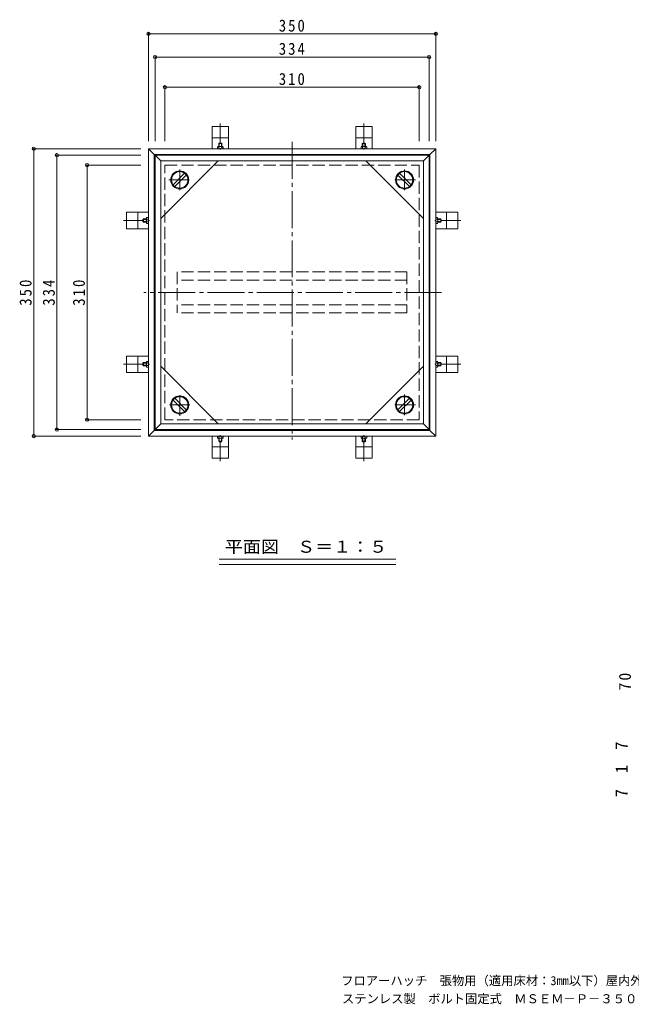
# Model space of a CAD drawing. Units: millimetres, scale not verified, with parts at other scales. Extents: x -323 to 376, y -274 to 227.
# Drawn here: x -323.4 to -25.2, y -273.8 to 205.8 of the extents above; entities that cross this region are included whole.
import ezdxf
from ezdxf.enums import TextEntityAlignment as Align

# ---------------------------------------------------------------- set-up
doc = ezdxf.new("R2010")
doc.units = ezdxf.units.MM
doc.header["$LTSCALE"] = 2
doc.header["$PDMODE"] = 32
doc.header["$PDSIZE"] = 1.6
for name, pattern in [('CHAIN1', [8, 5, -1, 1, -1]), ('CHAIN2', [12, 9, -1, 1, -1]), ('DASHED3', [4, 3, -1])]:
    doc.linetypes.add(name, pattern=pattern)
for name, color, linetype, lineweight in [('0-1', 2, 'Continuous', 9), ('0-2', 3, 'Continuous', 9), ('0-4', 7, 'Continuous', 9), ('D-4', 7, 'Continuous', 9)]:
    doc.layers.add(name, color=color, linetype=linetype, lineweight=lineweight)
doc.layers.add('F-4', color=7, linetype='Continuous')
doc.styles.add('ＭＳ ゴシック', font='')
doc.styles.get('ＭＳ ゴシック').set_extended_font_data('MS Gothic')

msp = doc.modelspace()

# ---------------------------------------------------------------- linework, layer by layer
at = {"layer": '0-1'}
for p, q in [((-221.578, 153.772), (-229.578, 153.772)), ((-229.578, 153.772), (-229.578, 142.972)), ((-221.578, 153.772), (-221.578, 142.972)), ((-159.578, 153.772), (-151.578, 153.772)), ((-159.578, 153.772), (-159.578, 142.972)), ((-151.578, 153.772), (-151.578, 142.972)), ((-221.578, 148.172), (-229.578, 148.172)), ((-226.618, 143.972), (-224.538, 143.972)), ((-226.378, 145.427), (-226.098, 145.707)), ((-226.378, 145.427), (-224.778, 145.427)), ((-226.378, 145.427), (-226.378, 143.972)), ((-226.098, 145.707), (-225.058, 145.707)), ((-226.098, 145.707), (-226.098, 143.972)), ((-225.058, 145.707), (-224.778, 145.427)), ((-225.058, 145.707), (-225.058, 143.972)), ((-224.778, 145.427), (-224.778, 143.972)), ((-159.578, 148.172), (-151.578, 148.172)), ((-154.538, 143.972), (-156.618, 143.972)), ((-156.098, 145.707), (-156.378, 145.427)), ((-154.778, 145.427), (-156.378, 145.427)), ((-156.378, 145.427), (-156.378, 143.972)), ((-155.058, 145.707), (-156.098, 145.707)), ((-156.098, 145.707), (-156.098, 143.972)), ((-154.778, 145.427), (-155.058, 145.707)), ((-155.058, 145.707), (-155.058, 143.972)), ((-154.778, 145.427), (-154.778, 143.972)), ((-260.578, 2.972), (-260.578, 142.972)), ((-257.778, 140.172), (-260.578, 142.972)), ((-257.778, 140.172), (-123.378, 140.172)), ((-226.978, 143.772), (-226.978, 142.972)), ((-226.257, 143.772), (-226.257, 142.972)), ((-224.899, 143.772), (-224.899, 142.972)), ((-224.178, 143.772), (-224.178, 142.972)), ((-156.978, 143.772), (-156.978, 142.972)), ((-156.257, 143.772), (-156.257, 142.972)), ((-154.899, 143.772), (-154.899, 142.972)), ((-154.178, 143.772), (-154.178, 142.972)), ((-120.578, 142.972), (-123.378, 140.172)), ((-271.378, 103.972), (-271.378, 111.972)), ((-271.378, 111.972), (-260.578, 111.972)), ((-265.778, 103.972), (-265.778, 111.972)), ((-109.778, 111.972), (-120.578, 111.972)), ((-115.378, 103.972), (-115.378, 111.972)), ((-109.778, 103.972), (-109.778, 111.972)), ((-263.033, 108.772), (-263.313, 108.492)), ((-263.313, 108.492), (-263.313, 107.452)), ((-263.313, 108.492), (-261.578, 108.492)), ((-263.313, 107.452), (-263.033, 107.172)), ((-263.313, 107.452), (-261.578, 107.452)), ((-263.033, 108.772), (-263.033, 107.172)), ((-263.033, 108.772), (-261.578, 108.772)), ((-263.033, 107.172), (-261.578, 107.172)), ((-261.578, 109.012), (-261.578, 106.933)), ((-261.378, 109.372), (-260.578, 109.372)), ((-261.378, 108.652), (-260.578, 108.652)), ((-261.378, 107.293), (-260.578, 107.293)), ((-261.378, 106.572), (-260.578, 106.572)), ((-119.778, 109.372), (-120.578, 109.372)), ((-119.778, 108.652), (-120.578, 108.652)), ((-119.778, 107.293), (-120.578, 107.293)), ((-119.778, 106.572), (-120.578, 106.572)), ((-119.578, 109.012), (-119.578, 106.933)), ((-118.123, 108.772), (-119.578, 108.772)), ((-117.843, 108.492), (-119.578, 108.492)), ((-117.843, 107.452), (-119.578, 107.452)), ((-118.123, 107.172), (-119.578, 107.172)), ((-118.123, 108.772), (-118.123, 107.172)), ((-118.123, 108.772), (-117.843, 108.492)), ((-117.843, 107.452), (-118.123, 107.172)), ((-117.843, 108.492), (-117.843, 107.452)), ((-271.378, 103.972), (-260.578, 103.972)), ((-109.778, 103.972), (-120.578, 103.972)), ((-271.378, 41.972), (-271.378, 33.972)), ((-271.378, 41.972), (-260.578, 41.972)), ((-265.778, 41.972), (-265.778, 33.972)), ((-263.313, 38.492), (-263.033, 38.772)), ((-263.313, 37.452), (-263.313, 38.492)), ((-263.313, 38.492), (-261.578, 38.492)), ((-263.033, 37.172), (-263.033, 38.772)), ((-263.033, 38.772), (-261.578, 38.772)), ((-261.578, 36.933), (-261.578, 39.012)), ((-261.378, 39.372), (-260.578, 39.372)), ((-261.378, 38.652), (-260.578, 38.652)), ((-109.778, 41.972), (-120.578, 41.972)), ((-119.778, 39.372), (-120.578, 39.372)), ((-119.778, 38.652), (-120.578, 38.652)), ((-119.578, 36.933), (-119.578, 39.012)), ((-118.123, 38.772), (-119.578, 38.772)), ((-117.843, 38.492), (-119.578, 38.492)), ((-118.123, 37.172), (-118.123, 38.772)), ((-117.843, 38.492), (-118.123, 38.772)), ((-117.843, 37.452), (-117.843, 38.492)), ((-115.378, 41.972), (-115.378, 33.972)), ((-109.778, 41.972), (-109.778, 33.972)), ((-271.378, 33.972), (-260.578, 33.972)), ((-263.033, 37.172), (-263.313, 37.452)), ((-263.313, 37.452), (-261.578, 37.452)), ((-263.033, 37.172), (-261.578, 37.172)), ((-261.378, 37.293), (-260.578, 37.293)), ((-261.378, 36.572), (-260.578, 36.572)), ((-119.778, 37.293), (-120.578, 37.293)), ((-119.778, 36.572), (-120.578, 36.572)), ((-109.778, 33.972), (-120.578, 33.972)), ((-117.843, 37.452), (-119.578, 37.452)), ((-118.123, 37.172), (-119.578, 37.172)), ((-118.123, 37.172), (-117.843, 37.452)), ((-257.778, 5.772), (-260.578, 2.972)), ((-120.578, 2.972), (-123.378, 5.772)), ((-229.578, -7.828), (-229.578, 2.972)), ((-226.978, 2.172), (-226.978, 2.972)), ((-226.618, 1.972), (-224.538, 1.972)), ((-226.378, 0.517), (-226.378, 1.972)), ((-226.378, 0.517), (-224.778, 0.517)), ((-226.378, 0.517), (-226.098, 0.237)), ((-226.257, 2.172), (-226.257, 2.972)), ((-226.098, 0.237), (-226.098, 1.972)), ((-226.098, 0.237), (-225.058, 0.237)), ((-225.058, 0.237), (-225.058, 1.972)), ((-225.058, 0.237), (-224.778, 0.517)), ((-224.899, 2.172), (-224.899, 2.972)), ((-224.778, 0.517), (-224.778, 1.972)), ((-224.178, 2.172), (-224.178, 2.972)), ((-221.578, -7.828), (-221.578, 2.972)), ((-159.578, -7.828), (-159.578, 2.972)), ((-156.978, 2.172), (-156.978, 2.972)), ((-154.538, 1.972), (-156.618, 1.972)), ((-156.378, 0.517), (-156.378, 1.972)), ((-154.778, 0.517), (-156.378, 0.517)), ((-156.098, 0.237), (-156.378, 0.517)), ((-156.257, 2.172), (-156.257, 2.972)), ((-156.098, 0.237), (-156.098, 1.972)), ((-155.058, 0.237), (-156.098, 0.237)), ((-155.058, 0.237), (-155.058, 1.972)), ((-154.778, 0.517), (-155.058, 0.237)), ((-154.899, 2.172), (-154.899, 2.972)), ((-154.778, 0.517), (-154.778, 1.972)), ((-154.178, 2.172), (-154.178, 2.972)), ((-151.578, -7.828), (-151.578, 2.972)), ((-221.578, -2.228), (-229.578, -2.228)), ((-159.578, -2.228), (-151.578, -2.228)), ((-221.578, -7.828), (-229.578, -7.828)), ((-159.578, -7.828), (-151.578, -7.828))]:
    msp.add_line(p, q, dxfattribs=at)
at = {"layer": '0-1', "linetype": 'CHAIN1'}
for p, q in [((-225.578, 155.252), (-225.578, 142.529)), ((-155.578, 155.252), (-155.578, 142.529)), ((-272.857, 107.972), (-260.135, 107.972)), ((-108.298, 107.972), (-121.021, 107.972)), ((-272.857, 37.972), (-260.135, 37.972)), ((-108.298, 37.972), (-121.021, 37.972)), ((-225.578, -9.307), (-225.578, 3.415)), ((-155.578, -9.307), (-155.578, 3.415))]:
    msp.add_line(p, q, dxfattribs=at)
at = {"layer": '0-1'}
for points in [[(-260.578, 142.972), (-120.578, 142.972), (-120.578, 2.972), (-260.578, 2.972)], [(-123.378, 140.172), (-123.378, 5.772), (-257.778, 5.772), (-257.778, 140.172)]]:
    msp.add_lwpolyline(points, dxfattribs=at)
at = {"layer": '0-1', "linetype": 'DASHED3'}
msp.add_lwpolyline([(-252.578, 134.972), (-128.578, 134.972), (-128.578, 10.972), (-252.578, 10.972)], close=True, dxfattribs=at)
at = {"layer": '0-1'}
for centre, radius, start, end in [((-226.618, 143.548), 0.425, 31.93629, 148.0667), ((-225.578, 142.719), 1.254, 57.19138, 122.80888), ((-224.538, 143.548), 0.425, 31.9333, 148.06371), ((-156.618, 143.548), 0.425, 31.93629, 148.0667), ((-155.578, 142.719), 1.254, 57.19112, 122.80862), ((-154.538, 143.548), 0.425, 31.9333, 148.06371), ((-261.153, 109.012), 0.425, 121.9333, 238.06371), ((-260.324, 107.972), 1.254, 147.19112, 212.80862), ((-261.153, 106.933), 0.425, 121.93629, 238.0667), ((-120.832, 107.972), 1.254, 327.19138, 32.80888), ((-120.002, 109.012), 0.425, 301.93629, 58.0667), ((-120.002, 106.933), 0.425, 301.9333, 58.06371), ((-261.153, 39.012), 0.425, 121.9333, 238.06371), ((-260.324, 37.972), 1.254, 147.19138, 212.80888), ((-120.832, 37.972), 1.254, 327.19112, 32.80862), ((-120.002, 39.012), 0.425, 301.93629, 58.0667), ((-261.153, 36.933), 0.425, 121.93629, 238.0667), ((-120.002, 36.933), 0.425, 301.9333, 58.06371), ((-226.618, 2.397), 0.425, 211.9333, 328.06371), ((-225.578, 3.226), 1.254, 237.19112, 302.80862), ((-224.538, 2.397), 0.425, 211.93629, 328.0667), ((-156.618, 2.397), 0.425, 211.9333, 328.06371), ((-155.578, 3.226), 1.254, 237.19138, 302.80888), ((-154.538, 2.397), 0.425, 211.93629, 328.0667)]:
    msp.add_arc(centre, radius, start, end, dxfattribs=at)
at = {"layer": '0-2', "linetype": 'CHAIN2'}
for p, q in [((-190.578, 146.303), (-190.578, 1.29)), ((-117.811, 72.972), (-262.816, 72.972))]:
    msp.add_line(p, q, dxfattribs=at)
at = {"layer": '0-2'}
for p, q in [((-257.378, 139.772), (-123.778, 139.772)), ((-257.378, 6.172), (-257.378, 139.772)), ((-123.778, 139.772), (-126.578, 136.972)), ((-254.578, 136.972), (-126.578, 136.972)), ((-254.578, 108.972), (-226.578, 136.972)), ((-126.578, 108.972), (-154.578, 136.972)), ((-243.006, 130.993), (-248.599, 125.4)), ((-242.157, 130.145), (-247.75, 124.552)), ((-133.406, 124.552), (-138.999, 130.145)), ((-132.557, 125.4), (-138.15, 130.993)), ((-254.578, 36.972), (-226.578, 8.972)), ((-126.578, 36.972), (-154.578, 8.972)), ((-243.006, 14.952), (-248.599, 20.544)), ((-242.157, 15.8), (-247.75, 21.393)), ((-133.406, 21.393), (-138.999, 15.8)), ((-132.557, 20.544), (-138.15, 14.952)), ((-254.578, 8.972), (-257.378, 6.172)), ((-123.778, 6.172), (-126.578, 8.972))]:
    msp.add_line(p, q, dxfattribs=at)
at = {"layer": '0-2', "linetype": 'CHAIN1'}
for p, q in [((-245.378, 122.763), (-245.378, 133.115)), ((-135.778, 122.763), (-135.778, 133.115)), ((-250.721, 127.772), (-240.368, 127.772)), ((-130.435, 127.772), (-140.787, 127.772)), ((-245.378, 12.83), (-245.378, 23.182)), ((-135.778, 23.182), (-135.778, 12.83)), ((-240.368, 18.172), (-250.721, 18.172)), ((-130.435, 18.172), (-140.787, 18.172))]:
    msp.add_line(p, q, dxfattribs=at)
at = {"layer": '0-2', "color": 2, "linetype": 'DASHED3'}
for p, q in [((-246.578, 82.972), (-246.578, 62.972)), ((-134.578, 82.972), (-246.578, 82.972)), ((-134.578, 82.972), (-134.578, 62.972)), ((-134.578, 78.972), (-246.578, 78.972)), ((-134.578, 66.972), (-246.578, 66.972)), ((-134.578, 62.972), (-246.578, 62.972))]:
    msp.add_line(p, q, dxfattribs=at)
at = {"layer": '0-2'}
for points in [[(-123.778, 139.772), (-123.778, 6.172), (-257.378, 6.172)], [(-254.578, 8.972), (-254.578, 136.972), (-257.378, 139.772)], [(-126.578, 136.972), (-126.578, 8.972), (-254.578, 8.972)]]:
    msp.add_lwpolyline(points, dxfattribs=at)
for centre, radius in [((-245.378, 127.772), 4.4), ((-245.378, 127.772), 4), ((-135.778, 127.772), 4.4), ((-135.778, 127.772), 4), ((-245.378, 18.172), 4.4), ((-245.378, 18.172), 4), ((-135.778, 18.172), 4.4), ((-135.778, 18.172), 4)]:
    msp.add_circle(centre, radius, dxfattribs=at)
at = {"layer": '0-4'}
for p, q in [((-260.578, 146.707), (-260.578, 199.507)), ((-260.578, 198.907), (-120.578, 198.907)), ((-120.578, 146.707), (-120.578, 199.507)), ((-257.378, 146.707), (-257.378, 188.214)), ((-257.378, 187.614), (-123.778, 187.614)), ((-123.778, 146.707), (-123.778, 188.214)), ((-252.578, 146.707), (-252.578, 173.51)), ((-252.578, 172.91), (-128.578, 172.91)), ((-128.578, 146.707), (-128.578, 173.51)), ((-264.313, 142.972), (-317.113, 142.972)), ((-316.513, 2.972), (-316.513, 142.972)), ((-264.313, 139.772), (-305.819, 139.772)), ((-305.219, 6.172), (-305.219, 139.772)), ((-264.313, 134.972), (-291.115, 134.972)), ((-290.515, 10.972), (-290.515, 134.972)), ((-264.313, 10.972), (-291.115, 10.972)), ((-264.313, 6.172), (-305.819, 6.172)), ((-264.313, 2.972), (-317.113, 2.972)), ((-226.132, -56.893), (-140.077, -56.893)), ((-226.132, -59.565), (-140.077, -59.565))]:
    msp.add_line(p, q, dxfattribs=at)
for p in [(-260.578, 198.907), (-120.578, 198.907), (-257.378, 187.614), (-123.778, 187.614), (-252.578, 172.91), (-128.578, 172.91), (-316.513, 142.972), (-305.219, 139.772), (-290.515, 134.972), (-290.515, 10.972), (-305.219, 6.172), (-316.513, 2.972)]:
    msp.add_point(p, dxfattribs=at)

# ---------------------------------------------------------------- texts
at = {"layer": '0-4', "color": 2, "style": 'ＭＳ ゴシック', "width": 1.1}
msp.add_text('平面図\u3000Ｓ＝１：５', height=5.865, dxfattribs=at).set_placement((-223.369, -55.606), align=Align.BOTTOM_LEFT)
at = {"layer": '0-4', "color": 2, "char_height": 5.865, "attachment_point": 7, "style": 'ＭＳ ゴシック'}
for s, insert in [('\\T1.27;\\W0.9;350', (-197.078, 199.907)), ('\\T1.27;\\W0.9;334', (-197.078, 188.614)), ('\\T1.27;\\W0.9;310', (-197.078, 173.91))]:
    msp.add_mtext(s, dxfattribs=dict(at, insert=insert))
at = {"layer": '0-4', "color": 2, "char_height": 5.865, "attachment_point": 7, "rotation": 90, "style": 'ＭＳ ゴシック'}
for s, insert in [('\\T1.27;\\W0.9;350', (-317.513, 66.472)), ('\\T1.27;\\W0.9;334', (-306.219, 66.472)), ('\\T1.27;\\W0.9;310', (-291.515, 66.472))]:
    msp.add_mtext(s, dxfattribs=dict(at, insert=insert))
at = {"layer": 'D-4', "color": 2, "style": 'ＭＳ ゴシック'}
for s, p in [('7', (-25.306, -149.839)), ('1', (-25.306, -161.18)), ('7', (-25.306, -172.942))]:
    msp.add_text(s, height=5.865, rotation=90, dxfattribs=at).set_placement(p, align=Align.BOTTOM_LEFT)
at = {"layer": 'D-4', "color": 2, "insert": (-25.306, -120.93), "char_height": 5.865, "attachment_point": 7, "rotation": 90, "style": 'ＭＳ ゴシック'}
msp.add_mtext('\\T1.27;\\W0.95;70', dxfattribs=at)
at = {"layer": 'F-4', "style": 'ＭＳ ゴシック'}
for s, p in [('フロアーハッチ\u3000張物用（適用床材：3mm以下）屋内外用\u3000密閉形（防水・防臭形）', (-166.666, -265.779)), ('ステンレス製\u3000ボルト固定式\u3000ＭＳＥＭ－Ｐ－３５０', (-166.289, -274.605))]:
    msp.add_text(s, height=4.399, dxfattribs=at).set_placement(p, align=Align.BOTTOM_LEFT)

doc.saveas('drawing.dxf')
